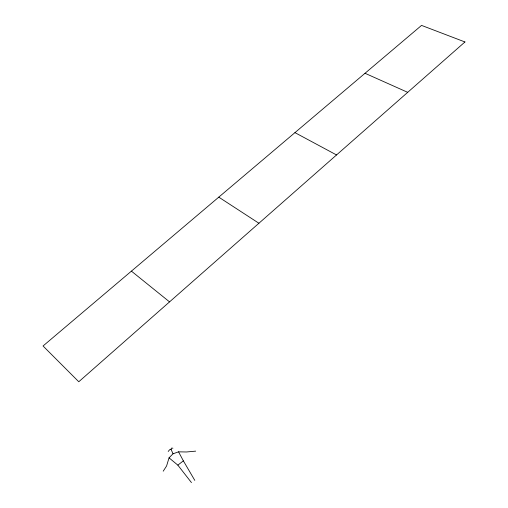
<?xml version="1.0" encoding="UTF-8"?>
<svg xmlns="http://www.w3.org/2000/svg" width="508" height="508" viewBox="0 0 508 508"><rect width="100%" height="100%" fill="white"/><g stroke="black" fill="none" stroke-linecap="round" stroke-linejoin="round"><path stroke-width="0.76" d="M163.208 471.195L166.586 465.969L169.043 457.848L173.006 453.803L171.075 449.307L171.38 448.113L172.923 448.196M168.199 451.46L169.685 449.682L171.075 449.307M169.043 457.848L177.844 465.137L183.363 460.858L178.549 451.834L173.006 453.803M195.688 451.136L186.436 451.98L178.549 451.834M365.023 73.279L407.708 92.335M294.945 132.632L336.537 154.959M218.777 197.148L258.915 223.253M131.42 271.139L169.551 301.885M191.465 482.6L177.844 465.137M183.363 460.858L194.793 480.377M464.953 41.961L78.778 381.756L43.047 345.986L421.551 25.4L464.953 41.961"/></g></svg>
